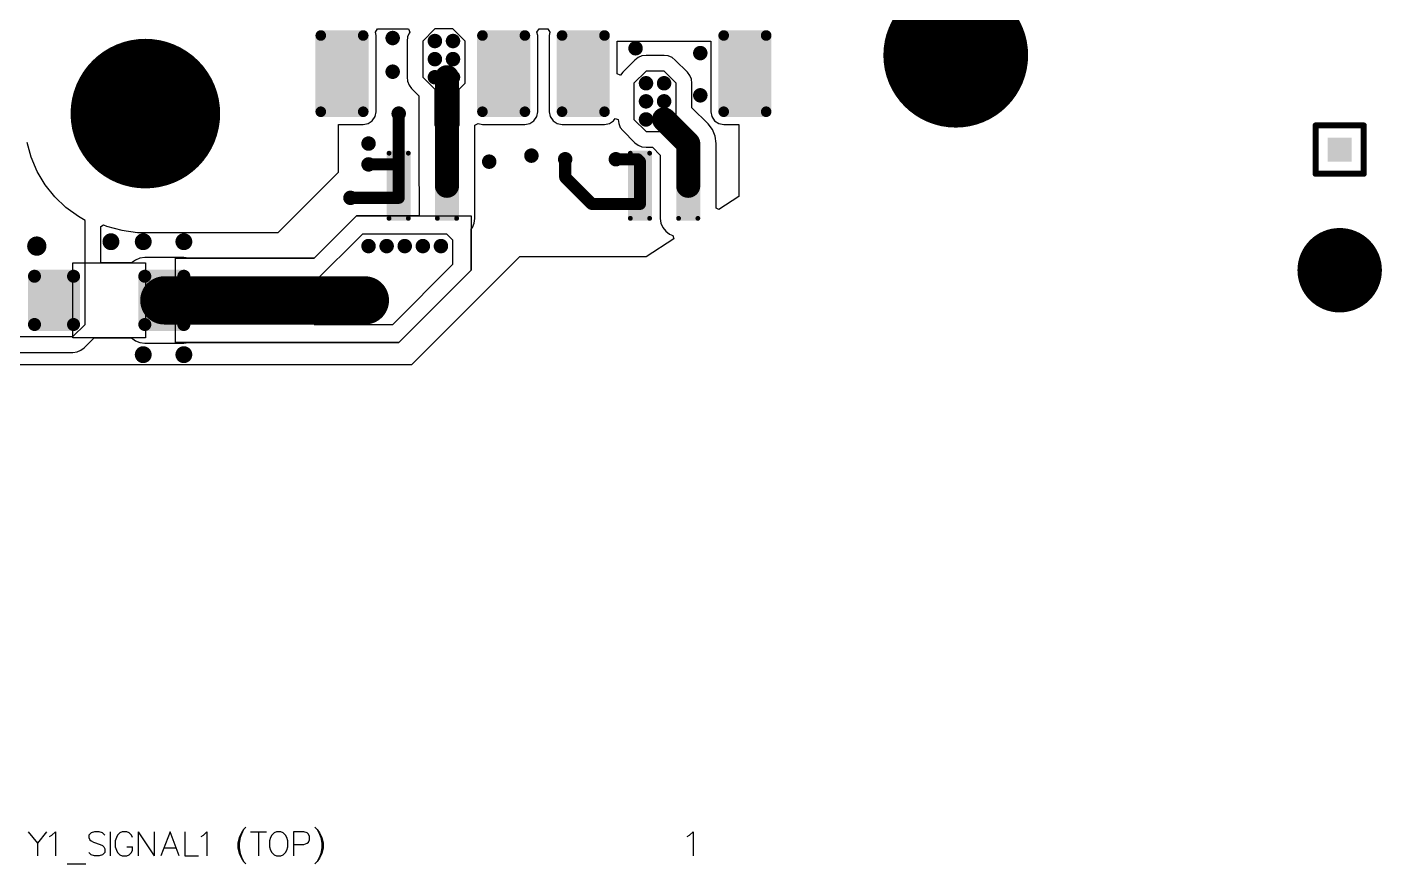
# Model space of a CAD drawing. Header units: millimetres. Extents: x 201 to 305, y 187 to 304.
# Drawn here: x 249.1 to 305.2, y 186.9 to 221.6 of the extents above; entities that cross this region are included whole.
import ezdxf

# ---------------------------------------------------------------- set-up
doc = ezdxf.new("R2010")
doc.units = ezdxf.units.MM
doc.layers.add('TopLayer', color=1, linetype='Continuous')

# ---------------------------------------------------------------- blocks, each defined once
blk = doc.blocks.new('MH_3_5MM_30')
at = {"layer": 'TopLayer', "const_width": 2.99999908}
blk.add_lwpolyline([(-1.49999954, 0, 1), (1.49999954, 0, 1)], format="xyb", close=True, dxfattribs=at)
blk = doc.blocks.new('MOLEX_502443_0260_33')
at = {"layer": 'TopLayer'}
for points, const_width in [([(-4.34000148, 6.22999516, 1), (-4.12000192, 6.22999516, 1)], 0.21999956), ([(-2.57999992, 6.22999516, 1), (-2.36000036, 6.22999516, 1)], 0.21999956), ([(2.36000036, 6.22999516, 1), (2.57999992, 6.22999516, 1)], 0.21999956), ([(4.12000192, 6.22999516, 1), (4.34000148, 6.22999516, 1)], 0.21999956), ([(-4.34000148, 3.0699964, 1), (-4.12000192, 3.0699964, 1)], 0.21999956), ([(-2.57999992, 3.0699964, 1), (-2.36000036, 3.0699964, 1)], 0.21999956), ([(2.36000036, 3.0699964, 1), (2.57999992, 3.0699964, 1)], 0.21999956), ([(4.12000192, 3.0699964, 1), (4.34000148, 3.0699964, 1)], 0.21999956), ([(-1.44999964, 1.34999984, 1), (-1.34999984, 1.34999984, 1)], 0.0999998), ([(-0.6500012399999999, 1.34999984, 1), (-0.55000144, 1.34999984, 1)], 0.0999998), ([(0.55000144, 1.34999984, 1), (0.6500012399999999, 1.34999984, 1)], 0.0999998), ([(1.34999984, 1.34999984, 1), (1.44999964, 1.34999984, 1)], 0.0999998), ([(-1.44999964, -1.34999984, 1), (-1.34999984, -1.34999984, 1)], 0.0999998), ([(-0.6500012399999999, -1.34999984, 1), (-0.55000144, -1.34999984, 1)], 0.0999998), ([(0.55000144, -1.34999984, 1), (0.6500012399999999, -1.34999984, 1)], 0.0999998), ([(1.34999984, -1.34999984, 1), (1.44999964, -1.34999984, 1)], 0.0999998)]:
    blk.add_lwpolyline(points, format="xyb", close=True, dxfattribs=dict(at, const_width=const_width))
for points in [[(-2.25000058, 6.22999516), (-4.45000126, 6.22999516), (-2.25000058, 3.0699964), (-4.45000126, 3.0699964)], [(-2.47000014, 6.449994719999999), (-4.2300017, 6.449994719999999), (-2.47000014, 2.84999684), (-4.2300017, 2.84999684)], [(2.25000058, 3.0699964), (4.45000126, 3.0699964), (2.25000058, 6.22999516), (4.45000126, 6.22999516)], [(2.47000014, 2.84999684), (4.2300017, 2.84999684), (2.47000014, 6.449994719999999), (4.2300017, 6.449994719999999)], [(-0.50000154, 1.34999984), (-1.49999954, 1.34999984), (-0.50000154, -1.34999984), (-1.49999954, -1.34999984)], [(-0.6000013399999999, 1.44999964), (-1.39999974, 1.44999964), (-0.6000013399999999, -1.44999964), (-1.39999974, -1.44999964)], [(1.49999954, 1.34999984), (0.50000154, 1.34999984), (1.49999954, -1.34999984), (0.50000154, -1.34999984)], [(1.39999974, 1.44999964), (0.6000013399999999, 1.44999964), (1.39999974, -1.44999964), (0.6000013399999999, -1.44999964)]]:
    blk.add_solid(points, dxfattribs=at)
blk = doc.blocks.new('MOLEX_502443_0260_34')
at = {"layer": 'TopLayer'}
for points, const_width in [([(-4.34000148, 6.22999516, 1), (-4.12000192, 6.22999516, 1)], 0.21999956), ([(-2.57999992, 6.22999516, 1), (-2.36000036, 6.22999516, 1)], 0.21999956), ([(2.36000036, 6.22999516, 1), (2.57999992, 6.22999516, 1)], 0.21999956), ([(4.12000192, 6.22999516, 1), (4.34000148, 6.22999516, 1)], 0.21999956), ([(-4.34000148, 3.0699964, 1), (-4.12000192, 3.0699964, 1)], 0.21999956), ([(-2.57999992, 3.0699964, 1), (-2.36000036, 3.0699964, 1)], 0.21999956), ([(2.36000036, 3.0699964, 1), (2.57999992, 3.0699964, 1)], 0.21999956), ([(4.12000192, 3.0699964, 1), (4.34000148, 3.0699964, 1)], 0.21999956), ([(-1.44999964, 1.34999984, 1), (-1.34999984, 1.34999984, 1)], 0.0999998), ([(-0.6500012399999999, 1.34999984, 1), (-0.55000144, 1.34999984, 1)], 0.0999998), ([(0.55000144, 1.34999984, 1), (0.6500012399999999, 1.34999984, 1)], 0.0999998), ([(1.34999984, 1.34999984, 1), (1.44999964, 1.34999984, 1)], 0.0999998), ([(-1.44999964, -1.34999984, 1), (-1.34999984, -1.34999984, 1)], 0.0999998), ([(-0.6500012399999999, -1.34999984, 1), (-0.55000144, -1.34999984, 1)], 0.0999998), ([(0.55000144, -1.34999984, 1), (0.6500012399999999, -1.34999984, 1)], 0.0999998), ([(1.34999984, -1.34999984, 1), (1.44999964, -1.34999984, 1)], 0.0999998)]:
    blk.add_lwpolyline(points, format="xyb", close=True, dxfattribs=dict(at, const_width=const_width))
for points in [[(-2.25000058, 6.22999516), (-4.45000126, 6.22999516), (-2.25000058, 3.0699964), (-4.45000126, 3.0699964)], [(-2.47000014, 6.449994719999999), (-4.2300017, 6.449994719999999), (-2.47000014, 2.84999684), (-4.2300017, 2.84999684)], [(2.25000058, 3.0699964), (4.45000126, 3.0699964), (2.25000058, 6.22999516), (4.45000126, 6.22999516)], [(2.47000014, 2.84999684), (4.2300017, 2.84999684), (2.47000014, 6.449994719999999), (4.2300017, 6.449994719999999)], [(-0.50000154, 1.34999984), (-1.49999954, 1.34999984), (-0.50000154, -1.34999984), (-1.49999954, -1.34999984)], [(-0.6000013399999999, 1.44999964), (-1.39999974, 1.44999964), (-0.6000013399999999, -1.44999964), (-1.39999974, -1.44999964)], [(1.49999954, 1.34999984), (0.50000154, 1.34999984), (1.49999954, -1.34999984), (0.50000154, -1.34999984)], [(1.39999974, 1.44999964), (0.6000013399999999, 1.44999964), (1.39999974, -1.44999964), (0.6000013399999999, -1.44999964)]]:
    blk.add_solid(points, dxfattribs=at)
blk = doc.blocks.new('DO_214AA_66')
at = {"layer": 'TopLayer'}
for p, q in [((-1.49999954, -1.54999944), (-1.49999954, 1.54999944)), ((-1.49999954, 1.54999944), (1.49999954, 1.54999944)), ((1.49999954, 1.54999944), (1.49999954, -1.54999944)), ((1.49999954, -1.54999944), (-1.49999954, -1.54999944))]:
    blk.add_line(p, q, dxfattribs=at)
at = {"layer": 'TopLayer', "const_width": 0.269875}
for points in [[(-3.2305625, 1.000125, 1), (-2.9606875, 1.000125, 1)], [(-1.6113125, 1.000125, 1), (-1.3414375, 1.000125, 1)], [(1.3414375, 1.000125, 1), (1.6113125, 1.000125, 1)], [(2.9606875, 1.000125, 1), (3.2305625, 1.000125, 1)], [(-3.2305625, -1.000125, 1), (-2.9606875, -1.000125, 1)], [(-1.6113125, -1.000125, 1), (-1.3414375, -1.000125, 1)], [(1.3414375, -1.000125, 1), (1.6113125, -1.000125, 1)], [(2.9606875, -1.000125, 1), (3.2305625, -1.000125, 1)]]:
    blk.add_lwpolyline(points, format="xyb", close=True, dxfattribs=at)
at = {"layer": 'TopLayer'}
for points in [[(-1.476375, 1.27), (-3.095625, 1.27), (-1.476375, -1.27), (-3.095625, -1.27)], [(3.095625, 1.27), (1.476375, 1.27), (3.095625, -1.27), (1.476375, -1.27)], [(-1.2065, 1.000125), (-3.3655, 1.000125), (-1.2065, -1.000125), (-3.3655, -1.000125)], [(3.3655, 1.000125), (1.2065, 1.000125), (3.3655, -1.000125), (1.2065, -1.000125)]]:
    blk.add_solid(points, dxfattribs=at)
blk = doc.blocks.new('SMTSOB_M3_2_B_175')
at = {"layer": 'TopLayer', "const_width": 3.09999888}
blk.add_lwpolyline([(-1.55008072, 0.00804672, 1), (1.54991816, 0.00804672, 1)], format="xyb", close=True, dxfattribs=at)

msp = doc.modelspace()

# ---------------------------------------------------------------- linework, layer by layer
at = {"layer": 'TopLayer'}
for p, q in [((263.53174116, 221.37299896), (263.61609964, 221.5000015)), ((263.56018662, 221.22999442), (263.53174116, 221.37299896)), ((263.61609964, 221.5000015), (264.90427588, 221.5000015)), ((264.93222604, 221.32780474), (264.8667296, 221.16968466)), ((264.90427588, 221.5000015), (264.96690466, 221.37299896)), ((264.96690466, 221.37299896), (264.93222604, 221.32780474)), ((265.99999886, 221.49999896), (265.49999986, 220.99999996)), ((266.7499999, 221.49999896), (265.99999886, 221.49999896)), ((267.2499989, 220.99999996), (266.7499999, 221.49999896)), ((270.231743, 221.37299896), (270.31610402, 221.49999896)), ((270.26018846, 221.22999442), (270.231743, 221.37299896)), ((270.31610402, 221.49999896), (270.68389602, 221.49999896)), ((270.68389602, 221.49999896), (270.76825704, 221.37299896)), ((270.76825704, 221.37299896), (270.73981158, 221.22999442)), ((263.56018662, 218.06999566), (263.56018662, 221.22999442)), ((264.8667296, 221.16968466), (264.8443903, 220.99999996)), ((264.8443903, 220.99999996), (264.8443903, 219.50000042)), ((265.49999986, 220.99999996), (265.49999986, 219.50000042)), ((267.2499989, 219.25000092), (267.2499989, 220.99999996)), ((270.26018846, 218.06999566), (270.26018846, 221.22999442)), ((270.73981158, 221.22999442), (270.73981158, 218.06999566)), ((273.56018694, 219.6368861), (273.56018694, 220.99999996)), ((273.56018694, 220.99999996), (277.43981342, 220.99999996)), ((277.43981342, 220.99999996), (277.43981342, 218.06999566)), ((274.28641358, 220.21358548), (273.78641458, 219.71358648)), ((274.42219436, 220.31777374), (274.28641358, 220.21358548)), ((274.58031444, 220.38327018), (274.42219436, 220.31777374)), ((274.74999914, 220.40560948), (274.58031444, 220.38327018)), ((275.50000018, 220.40560948), (274.74999914, 220.40560948)), ((275.66968488, 220.38327018), (275.50000018, 220.40560948)), ((275.82780496, 220.31777374), (275.66968488, 220.38327018)), ((275.96358574, 220.21358548), (275.82780496, 220.31777374)), ((276.46358474, 219.71358648), (275.96358574, 220.21358548)), ((273.67407546, 219.58338608), (273.56018694, 219.6368861)), ((273.68718694, 219.58427254), (273.67407546, 219.58338608)), ((273.78641458, 219.71358648), (273.68718694, 219.58427254)), ((274.74999914, 219.74999992), (274.25000014, 219.25000092)), ((275.50000018, 219.74999992), (274.74999914, 219.74999992)), ((275.99999918, 219.25000092), (275.50000018, 219.74999992)), ((276.567773, 219.5778057), (276.46358474, 219.71358648)), ((276.63326944, 219.41968562), (276.567773, 219.5778057)), ((264.8443903, 219.50000042), (264.8667296, 219.33031572)), ((264.8667296, 219.33031572), (264.93222604, 219.17219564)), ((264.93222604, 219.17219564), (265.0364143, 219.03641486)), ((265.0364143, 219.03641486), (265.34007638, 218.73275278)), ((265.49999986, 219.50000042), (265.99999886, 219.00000142)), ((265.99999886, 219.00000142), (265.99999886, 217.49999934)), ((266.9999994, 219.00000142), (267.2499989, 219.25000092)), ((266.9999994, 217.49999934), (266.9999994, 219.00000142)), ((274.25000014, 219.25000092), (274.25000014, 217.74999884)), ((275.99999918, 217.24999984), (275.99999918, 219.25000092)), ((276.65560874, 219.25000092), (276.63326944, 219.41968562)), ((276.65560874, 218.23477562), (276.65560874, 219.25000092)), ((265.34007638, 218.73275278), (265.34007638, 214.99999926)), ((263.51982856, 217.867103), (263.56018662, 218.06999566)), ((270.2198304, 217.867103), (270.26018846, 218.06999566)), ((270.73981158, 218.06999566), (270.78016964, 217.867103)), ((277.32018196, 217.57019986), (276.65560874, 218.23477562)), ((277.43981342, 218.06999566), (277.48017148, 217.867103)), ((261.999984, 215.55904564), (261.999984, 217.53980876)), ((261.999984, 217.53980876), (263.02999972, 217.53980876)), ((263.02999972, 217.53980876), (263.23289238, 217.58016682)), ((263.23289238, 217.58016682), (263.40489864, 217.69509674)), ((263.40489864, 217.69509674), (263.51982856, 217.867103)), ((265.99999886, 217.49999934), (266.9999994, 217.49999934)), ((267.65992442, 217.51758122), (267.78692696, 217.57622474)), ((267.65992442, 214.99999926), (267.65992442, 217.51758122)), ((267.78692696, 217.57622474), (267.97, 217.53980876)), ((267.97, 217.53980876), (269.73000156, 217.53980876)), ((269.73000156, 217.53980876), (269.93289422, 217.58016682)), ((269.93289422, 217.58016682), (270.10490048, 217.69509674)), ((270.10490048, 217.69509674), (270.2198304, 217.867103)), ((270.78016964, 217.867103), (270.89509956, 217.69509674)), ((270.89509956, 217.69509674), (271.06710582, 217.58016682)), ((271.06710582, 217.58016682), (271.26999848, 217.53980876)), ((271.26999848, 217.53980876), (273.03000004, 217.53980876)), ((273.03000004, 217.53980876), (273.2328927, 217.58016682)), ((273.2328927, 217.58016682), (273.40489896, 217.69509674)), ((273.40489896, 217.69509674), (273.46739058, 217.78862208)), ((273.46739058, 217.78862208), (273.59439058, 217.75009536)), ((273.59439058, 217.75009536), (273.59439058, 217.74999884)), ((273.59439058, 217.74999884), (273.61672988, 217.58031414)), ((273.61672988, 217.58031414), (273.68222632, 217.42219406)), ((273.68222632, 217.42219406), (273.78641458, 217.28641328)), ((274.25000014, 217.74999884), (274.74999914, 217.24999984)), ((277.32019212, 217.57019224), (277.32018196, 217.57019986)), ((277.504525, 217.32996412), (277.32019212, 217.57019224)), ((277.48017148, 217.867103), (277.5951014, 217.69509674)), ((277.62040234, 217.05021106), (277.504525, 217.32996412)), ((277.5951014, 217.69509674), (277.76710766, 217.58016682)), ((277.76710766, 217.58016682), (277.97000032, 217.53980876)), ((277.97000032, 217.53980876), (278.59999906, 217.53980876)), ((278.59999906, 217.53980876), (278.59999906, 214.55023892)), ((249.26665412, 216.18086558), (249.09657572, 216.79700608)), ((273.78641458, 217.28641328), (274.28641358, 216.78641428)), ((274.28641358, 216.78641428), (274.42219436, 216.68222602)), ((274.74999914, 217.24999984), (275.99999918, 217.24999984)), ((277.65992728, 216.75000084), (277.62040234, 217.05021106)), ((277.65992474, 216.74998052), (277.65992728, 216.75000084)), ((277.65992474, 214.99999926), (277.65992474, 216.74998052)), ((274.42219436, 216.68222602), (274.58031444, 216.61672958)), ((274.58031444, 216.61672958), (274.74999914, 216.59439028)), ((274.74999914, 216.59439028), (275.01522848, 216.59439028)), ((275.01522848, 216.59439028), (275.3400767, 216.2695446)), ((275.3400767, 216.2695446), (275.3400767, 214.99999926)), ((249.51791346, 215.59314006), (249.26665412, 216.18086558)), ((249.84580714, 215.04446958), (249.51791346, 215.59314006)), ((259.49998392, 213.05905064), (261.999984, 215.55904564)), ((250.24439664, 214.54479062), (249.84580714, 215.04446958)), ((250.70646328, 214.10314812), (250.24439664, 214.54479062)), ((265.34007638, 214.99999926), (265.34352824, 214.97377884)), ((265.34352824, 214.97377884), (265.34352824, 213.74999922)), ((267.65647256, 214.97377884), (267.65992442, 214.99999926)), ((267.65647256, 213.64999942), (267.65647256, 214.97377884)), ((275.3400767, 214.99999926), (275.34352856, 214.97377884)), ((275.34352856, 214.97377884), (275.34352856, 213.64999942)), ((277.65647288, 214.97377884), (277.65992474, 214.99999926)), ((277.65647288, 214.07260208), (277.65647288, 214.97377884)), ((278.59999906, 214.55023892), (277.76803476, 214.01190878)), ((251.2236403, 213.72754308), (250.70646328, 214.10314812)), ((277.76803476, 214.01190878), (277.65647288, 214.07260208)), ((251.500005, 213.5666798), (251.2236403, 213.72754308)), ((251.50000754, 209.25000314), (251.500005, 213.5666798)), ((252.15561456, 213.30814082), (252.26120998, 213.37870456)), ((252.26120998, 213.37870456), (252.39283786, 213.3241987)), ((261.00000124, 212.00000018), (262.75000028, 213.74999922)), ((262.75000028, 213.74999922), (261.00000124, 212.00000018)), ((262.75000028, 213.74999922), (267.50000094, 213.74999922)), ((265.34352824, 213.74999922), (262.75000028, 213.74999922)), ((267.50000094, 213.74999922), (267.50000094, 211.50000118)), ((267.55512402, 213.27176294), (267.63069664, 213.4542086)), ((267.63069664, 213.4542086), (267.65647256, 213.64999942)), ((275.34352856, 213.64999942), (275.36930448, 213.4542086)), ((275.36930448, 213.4542086), (275.4448771, 213.27176294)), ((252.15561456, 211.80000058), (252.15561456, 213.30814082)), ((252.39283786, 213.3241987), (253.02457142, 213.15500422)), ((253.02457142, 213.15500422), (253.67298516, 213.06972372)), ((253.67298516, 213.06972372), (253.99998476, 213.05906334)), ((253.99998476, 213.05906334), (259.49998392, 213.05905064)), ((263.00000232, 213.00000072), (261.00000124, 210.99999964)), ((266.5000004, 213.00000072), (263.00000232, 213.00000072)), ((266.7499999, 212.75000122), (266.5000004, 213.00000072)), ((267.50000094, 213.19992666), (267.55512402, 213.27176294)), ((267.50000094, 211.50000118), (267.50000094, 213.19992666)), ((275.4448771, 213.27176294), (275.5650953, 213.1150932)), ((275.5650953, 213.1150932), (275.72176504, 212.994875)), ((275.72176504, 212.994875), (275.8685237, 212.93408518)), ((275.8685237, 212.93408518), (275.89812486, 212.80196962)), ((266.74998974, 211.74999052), (266.7499999, 212.75000122)), ((275.89812486, 212.80196962), (274.74999914, 212.05906534)), ((253.42833236, 211.80000058), (252.15561456, 211.80000058)), ((253.58811868, 211.92260892), (253.42833236, 211.80000058)), ((253.77539796, 212.00018306), (253.58811868, 211.92260892)), ((253.97637546, 212.02664224), (253.77539796, 212.00018306)), ((255.59562546, 212.02664224), (253.97637546, 212.02664224)), ((255.25000004, 208.49999956), (255.25000004, 212.00000018)), ((255.25000004, 212.00000018), (261.00000124, 212.00000018)), ((255.79660296, 212.00018306), (255.59562546, 212.02664224)), ((255.79704492, 212.00000018), (255.79660296, 212.00018306)), ((261.00000124, 212.00000018), (255.79704492, 212.00000018)), ((264.24999982, 209.24999806), (266.74998974, 211.74999052)), ((269.49999186, 212.05906026), (265.02520528, 207.58427622)), ((274.74999914, 212.05906534), (269.49999186, 212.05906026)), ((267.50000094, 211.50000118), (264.49999932, 208.49999956)), ((264.49999932, 208.49999956), (267.50000094, 211.50000118)), ((261.00000124, 210.99999964), (261.00000124, 209.2500006)), ((251.00000092, 208.74999906), (251.50000754, 209.25000314)), ((261.00000124, 209.2500006), (264.24999982, 209.24999806)), ((248.4999983, 208.74999144), (251.00000092, 208.74999906)), ((251.46358648, 208.2864135), (251.87717976, 208.7000017)), ((251.87717976, 208.7000017), (253.42833236, 208.7000017)), ((253.42833236, 208.7000017), (253.58811868, 208.57739336)), ((253.58811868, 208.57739336), (253.77539796, 208.49981922)), ((253.77539796, 208.49981922), (253.97637546, 208.47336004)), ((253.97637546, 208.47336004), (255.59562546, 208.47336004)), ((264.49999932, 208.49999956), (255.25000004, 208.49999956)), ((255.59562546, 208.47336004), (255.79660296, 208.49981922)), ((255.79660296, 208.49981922), (255.7970373, 208.49999956)), ((255.7970373, 208.49999956), (264.49999932, 208.49999956)), ((248.50000084, 208.09438188), (251.00000346, 208.0943895)), ((251.00000346, 208.0943895), (251.16968816, 208.1167288)), ((251.16968816, 208.1167288), (251.32780824, 208.18222524)), ((251.32780824, 208.18222524), (251.46358648, 208.2864135)), ((265.02520528, 207.58427622), (234.31657988, 207.58427622)), ((249.14180804, 188.22481786), (249.5226785, 187.74872788)), ((249.90354896, 188.22481786), (249.5226785, 187.74872788)), ((250.12731026, 188.08199112), (250.270137, 188.22481786)), ((250.270137, 188.22481786), (250.270137, 187.22503068)), ((251.75077158, 188.1772081), (251.6555546, 188.08199112)), ((251.89359832, 188.22481786), (251.75077158, 188.1772081)), ((252.08403482, 188.22481786), (251.89359832, 188.22481786)), ((252.22686156, 188.1772081), (252.08403482, 188.22481786)), ((252.32207854, 188.08199112), (252.22686156, 188.1772081)), ((252.54583984, 188.22481786), (252.54583984, 187.22503068)), ((252.94575522, 188.1772081), (252.8505357, 188.08199112)), ((253.0409722, 188.22481786), (252.94575522, 188.1772081)), ((253.2314087, 188.22481786), (253.0409722, 188.22481786)), ((253.32662568, 188.1772081), (253.2314087, 188.22481786)), ((253.42184266, 188.08199112), (253.32662568, 188.1772081)), ((253.69797368, 188.22481786), (253.69797368, 187.22503068)), ((253.69797368, 188.22481786), (254.36449762, 187.22503068)), ((254.36449762, 188.22481786), (254.36449762, 187.22503068)), ((255.0214991, 188.22481786), (254.64062864, 187.22503068)), ((255.40236956, 187.22503068), (255.0214991, 188.22481786)), ((255.63565332, 188.22481786), (255.63565332, 187.22503068)), ((256.41167666, 188.08199112), (256.5545034, 188.22481786)), ((256.5545034, 188.22481786), (256.5545034, 187.22503068)), ((257.9780083, 188.1772081), (257.88279132, 187.9867716)), ((257.9780083, 188.12959834), (257.93039854, 187.9867716)), ((258.07322528, 188.32003484), (257.9780083, 188.1772081)), ((258.07322528, 188.32003484), (257.9780083, 188.12959834)), ((258.1684448, 188.41525182), (258.07322528, 188.32003484)), ((258.35887876, 188.22481786), (259.0254027, 188.22481786)), ((258.692142, 188.22481786), (258.692142, 187.22503068)), ((259.33486106, 188.1772081), (259.23964154, 188.08199112)), ((259.43007804, 188.22481786), (259.33486106, 188.1772081)), ((259.62051454, 188.22481786), (259.43007804, 188.22481786)), ((259.71573152, 188.1772081), (259.62051454, 188.22481786)), ((259.8109485, 188.08199112), (259.71573152, 188.1772081)), ((260.56792946, 188.22481786), (260.13944924, 188.22481786)), ((260.13944924, 188.22481786), (260.13944924, 187.22503068)), ((260.7107562, 188.1772081), (260.56792946, 188.22481786)), ((260.75836342, 188.12959834), (260.7107562, 188.1772081)), ((260.80597318, 188.03438136), (260.75836342, 188.12959834)), ((261.02973448, 188.41525182), (261.12495146, 188.32003484)), ((261.12495146, 188.32003484), (261.22017098, 188.1772081)), ((261.12495146, 188.32003484), (261.22017098, 188.12959834)), ((261.22017098, 188.1772081), (261.31538796, 187.9867716)), ((261.22017098, 188.12959834), (261.2677782, 187.9867716)), ((276.55621854, 188.08199112), (276.69904528, 188.22481786)), ((276.69904528, 188.22481786), (276.69904528, 187.22503068)), ((249.5226785, 187.74872788), (249.5226785, 187.22503068)), ((250.03209328, 188.03438136), (250.12731026, 188.08199112)), ((251.6555546, 188.08199112), (251.6555546, 187.9867716)), ((251.6555546, 187.9867716), (251.70316436, 187.89155462)), ((251.70316436, 187.89155462), (251.75077158, 187.84394486)), ((251.75077158, 187.84394486), (251.8459911, 187.79633764)), ((251.8459911, 187.79633764), (252.13164458, 187.70112066)), ((252.13164458, 187.70112066), (252.22686156, 187.6535109)), ((252.22686156, 187.6535109), (252.27446878, 187.60590114)), ((252.27446878, 187.60590114), (252.32207854, 187.51068416)), ((252.80292848, 187.9867716), (252.75531872, 187.84394486)), ((252.75531872, 187.84394486), (252.75531872, 187.60590114)), ((252.75531872, 187.60590114), (252.80292848, 187.4630744)), ((252.8505357, 188.08199112), (252.80292848, 187.9867716)), ((253.2314087, 187.60590114), (253.46945242, 187.60590114)), ((253.46945242, 187.9867716), (253.42184266, 188.08199112)), ((253.46945242, 187.4630744), (253.46945242, 187.60590114)), ((254.78345538, 187.55829392), (255.25954282, 187.55829392)), ((256.31645968, 188.03438136), (256.41167666, 188.08199112)), ((257.88279132, 187.9867716), (257.83518156, 187.74872788)), ((257.83518156, 187.74872788), (257.83518156, 187.55829392)), ((257.83518156, 187.55829392), (257.88279132, 187.32024766)), ((257.93039854, 187.9867716), (257.88279132, 187.74872788)), ((257.88279132, 187.74872788), (257.88279132, 187.55829392)), ((257.88279132, 187.55829392), (257.93039854, 187.32024766)), ((259.19203432, 187.9867716), (259.14442456, 187.84394486)), ((259.14442456, 187.84394486), (259.14442456, 187.60590114)), ((259.14442456, 187.60590114), (259.19203432, 187.4630744)), ((259.23964154, 188.08199112), (259.19203432, 187.9867716)), ((259.85855826, 187.9867716), (259.8109485, 188.08199112)), ((259.90616548, 187.84394486), (259.85855826, 187.9867716)), ((259.85855826, 187.4630744), (259.90616548, 187.60590114)), ((259.90616548, 187.60590114), (259.90616548, 187.84394486)), ((260.13944924, 187.70112066), (260.56792946, 187.70112066)), ((260.56792946, 187.70112066), (260.7107562, 187.74872788)), ((260.7107562, 187.74872788), (260.75836342, 187.79633764)), ((260.75836342, 187.79633764), (260.80597318, 187.89155462)), ((260.80597318, 187.89155462), (260.80597318, 188.03438136)), ((261.2677782, 187.9867716), (261.31538796, 187.74872788)), ((261.31538796, 187.55829392), (261.2677782, 187.32024766)), ((261.31538796, 187.9867716), (261.36299772, 187.74872788)), ((261.31538796, 187.74872788), (261.31538796, 187.55829392)), ((261.36299772, 187.55829392), (261.31538796, 187.32024766)), ((261.36299772, 187.74872788), (261.36299772, 187.55829392)), ((276.46100156, 188.03438136), (276.55621854, 188.08199112)), ((251.75077158, 187.27264044), (251.6555546, 187.36785742)), ((251.89359832, 187.22503068), (251.75077158, 187.27264044)), ((252.08403482, 187.22503068), (251.89359832, 187.22503068)), ((252.22686156, 187.27264044), (252.08403482, 187.22503068)), ((252.32207854, 187.36785742), (252.22686156, 187.27264044)), ((252.32207854, 187.51068416), (252.32207854, 187.36785742)), ((252.80292848, 187.4630744), (252.8505357, 187.36785742)), ((252.8505357, 187.36785742), (252.94575522, 187.27264044)), ((252.94575522, 187.27264044), (253.0409722, 187.22503068)), ((253.0409722, 187.22503068), (253.2314087, 187.22503068)), ((253.2314087, 187.22503068), (253.32662568, 187.27264044)), ((253.32662568, 187.27264044), (253.42184266, 187.36785742)), ((253.42184266, 187.36785742), (253.46945242, 187.4630744)), ((255.63565332, 187.22503068), (256.20696028, 187.22503068)), ((257.88279132, 187.32024766), (257.9780083, 187.1298137)), ((257.93039854, 187.32024766), (257.9780083, 187.17742092)), ((257.9780083, 187.17742092), (258.07322528, 186.98698696)), ((257.9780083, 187.1298137), (258.07322528, 186.98698696)), ((258.07322528, 186.98698696), (258.1684448, 186.89176744)), ((259.19203432, 187.4630744), (259.23964154, 187.36785742)), ((259.23964154, 187.36785742), (259.33486106, 187.27264044)), ((259.33486106, 187.27264044), (259.43007804, 187.22503068)), ((259.43007804, 187.22503068), (259.62051454, 187.22503068)), ((259.62051454, 187.22503068), (259.71573152, 187.27264044)), ((259.71573152, 187.27264044), (259.8109485, 187.36785742)), ((259.8109485, 187.36785742), (259.85855826, 187.4630744)), ((261.12495146, 186.98698696), (261.02973448, 186.89176744)), ((261.22017098, 187.17742092), (261.12495146, 186.98698696)), ((261.22017098, 187.1298137), (261.12495146, 186.98698696)), ((261.31538796, 187.32024766), (261.22017098, 187.1298137)), ((261.2677782, 187.32024766), (261.22017098, 187.17742092)), ((250.76526936, 186.89176744), (251.52701028, 186.89176744))]:
    msp.add_line(p, q, dxfattribs=at)
for points, const_width in [([(264.10000012, 221.12469364, 1), (264.39999952, 221.12469364, 1)], 0.2999994), ([(265.84999916, 220.99999996, 1), (266.14999856, 220.99999996, 1)], 0.2999994), ([(266.6000002, 220.99999996, 1), (266.8999996, 220.99999996, 1)], 0.2999994), ([(253.71250756, 220.52938114, 1), (254.11250676, 220.52938114, 1)], 0.3999992), ([(274.16642652, 220.70000056, 1), (274.46642592, 220.70000056, 1)], 0.2999994), ([(276.85000002, 220.50000096, 1), (277.14999942, 220.50000096, 1)], 0.2999994), ([(284.9751476, 220.32485272, 1), (285.3751468, 220.32485272, 1)], 0.3999992), ([(289.79999952, 220.50000096, 1), (290.19999872, 220.50000096, 1)], 0.3999992), ([(251.90731432, 219.76087366, 1), (252.30731352, 219.76087366, 1)], 0.3999992), ([(255.56900118, 219.88472152, 1), (255.96900038, 219.88472152, 1)], 0.3999992), ([(265.84999916, 220.24999892, 1), (266.14999856, 220.24999892, 1)], 0.2999994), ([(266.6000002, 220.24999892, 1), (266.8999996, 220.24999892, 1)], 0.2999994), ([(264.10000012, 219.7291008, 1), (264.39999952, 219.7291008, 1)], 0.2999994), ([(265.84999916, 219.50000042, 1), (266.14999856, 219.50000042, 1)], 0.2999994), ([(266.2500009, 219.50000042, 1), (266.7499999, 219.50000042, 1)], 0.499999), ([(266.6000002, 219.50000042, 1), (266.8999996, 219.50000042, 1)], 0.2999994), ([(274.59999944, 219.25000092, 1), (274.89999884, 219.25000092, 1)], 0.2999994), ([(275.35000048, 219.25000092, 1), (275.64999988, 219.25000092, 1)], 0.2999994), ([(276.85000002, 218.74999938, 1), (277.14999942, 218.74999938, 1)], 0.2999994), ([(285.74365508, 218.6446605, 1), (286.14365428, 218.6446605, 1)], 0.3999992), ([(289.1553399, 218.76850836, 1), (289.5553391, 218.76850836, 1)], 0.3999992), ([(256.33750866, 218.07952828, 1), (256.73750786, 218.07952828, 1)], 0.3999992), ([(274.59999944, 218.49999988, 1), (274.89999884, 218.49999988, 1)], 0.2999994), ([(275.35000048, 218.49999988, 1), (275.64999988, 218.49999988, 1)], 0.2999994), ([(251.2626547, 217.90438004, 1), (251.6626539, 217.90438004, 1)], 0.3999992), ([(264.34999962, 217.99195416, 1), (264.64999902, 217.99195416, 1)], 0.2999994), ([(264.37500084, 217.99195416, 1), (264.6249978, 217.99195416, 1)], 0.2499995), ([(274.59999944, 217.74999884, 1), (274.89999884, 217.74999884, 1)], 0.2999994), ([(275.25000068, 217.74999884, 1), (275.74999968, 217.74999884, 1)], 0.499999), ([(275.25000322, 217.74999884, 1), (275.75000222, 217.74999884, 1)], 0.499999), ([(275.25000322, 217.74999884, 1), (275.75000222, 217.74999884, 1)], 0.499999), ([(275.35000048, 217.74999884, 1), (275.64999988, 217.74999884, 1)], 0.2999994), ([(287.47514768, 218.00000088, 1), (287.87514688, 218.00000088, 1)], 0.3999992), ([(302.43749774, 217.50000188, 1), (302.56249622, 217.50000188, 1)], 0.12499848), ([(302.43749774, 217.50000188, 1), (302.56249622, 217.50000188, 1)], 0.12499848), ([(304.43749882, 217.50000188, 1), (304.5624973, 217.50000188, 1)], 0.12499848), ([(304.43749882, 217.50000188, 1), (304.5624973, 217.50000188, 1)], 0.12499848), ([(263.09999958, 216.75000084, 1), (263.39999898, 216.75000084, 1)], 0.2999994), ([(276.25000122, 216.75000084, 1), (276.75000022, 216.75000084, 1)], 0.499999), ([(276.25000122, 216.75000084, 1), (276.75000022, 216.75000084, 1)], 0.499999), ([(252.03116218, 216.0991868, 1), (252.43116138, 216.0991868, 1)], 0.3999992), ([(255.69284904, 216.22303466, 1), (256.09284824, 216.22303466, 1)], 0.3999992), ([(263.09999958, 215.88700282, 1), (263.39999898, 215.88700282, 1)], 0.2999994), ([(268.09999974, 215.9999998, 1), (268.39999914, 215.9999998, 1)], 0.2999994), ([(269.85000132, 216.2499993, 1), (270.15000072, 216.2499993, 1)], 0.2999994), ([(271.25000106, 216.0999996, 1), (271.55000046, 216.0999996, 1)], 0.2999994), ([(271.27500228, 216.0999996, 1), (271.52499924, 216.0999996, 1)], 0.2499995), ([(273.3499994, 216.0999996, 1), (273.6499988, 216.0999996, 1)], 0.2999994), ([(273.37500062, 216.0999996, 1), (273.62499758, 216.0999996, 1)], 0.2499995), ([(274.27500136, 216.0999996, 1), (274.52499832, 216.0999996, 1)], 0.2499995), ([(274.27500136, 216.0999996, 1), (274.52499832, 216.0999996, 1)], 0.2499995), ([(274.37500116, 215.9999998, 1), (274.62499812, 215.9999998, 1)], 0.2499995), ([(274.37500116, 215.9999998, 1), (274.62499812, 215.9999998, 1)], 0.2499995), ([(253.8876558, 215.45452718, 1), (254.287655, 215.45452718, 1)], 0.3999992), ([(263.1250008, 215.88700282, 1), (263.37499776, 215.88700282, 1)], 0.2499995), ([(264.37500084, 215.88700282, 1), (264.6249978, 215.88700282, 1)], 0.2499995), ([(264.37500084, 215.88700282, 1), (264.6249978, 215.88700282, 1)], 0.2499995), ([(264.37500084, 215.88700282, 1), (264.6249978, 215.88700282, 1)], 0.2499995), ([(302.43749774, 215.5000008, 1), (302.56249622, 215.5000008, 1)], 0.12499848), ([(302.43749774, 215.5000008, 1), (302.56249622, 215.5000008, 1)], 0.12499848), ([(304.43749882, 215.5000008, 1), (304.5624973, 215.5000008, 1)], 0.12499848), ([(304.43749882, 215.5000008, 1), (304.5624973, 215.5000008, 1)], 0.12499848), ([(264.37500084, 214.99999926, 1), (264.6249978, 214.99999926, 1)], 0.2499995), ([(264.37500084, 214.99999926, 1), (264.6249978, 214.99999926, 1)], 0.2499995), ([(266.2500009, 214.99999926, 1), (266.7499999, 214.99999926, 1)], 0.499999), ([(271.27500228, 215.34999856, 1), (271.52499924, 215.34999856, 1)], 0.2499995), ([(271.27500228, 215.34999856, 1), (271.52499924, 215.34999856, 1)], 0.2499995), ([(271.62500158, 214.99999926, 1), (271.87499854, 214.99999926, 1)], 0.2499995), ([(271.62500158, 214.99999926, 1), (271.87499854, 214.99999926, 1)], 0.2499995), ([(274.37500116, 214.99999926, 1), (274.62499812, 214.99999926, 1)], 0.2499995), ([(274.37500116, 214.99999926, 1), (274.62499812, 214.99999926, 1)], 0.2499995), ([(276.25000122, 214.99999926, 1), (276.75000022, 214.99999926, 1)], 0.499999), ([(262.35000108, 214.50000026, 1), (262.65000048, 214.50000026, 1)], 0.2999994), ([(262.3750023, 214.50000026, 1), (262.62499926, 214.50000026, 1)], 0.2499995), ([(264.37500084, 214.50000026, 1), (264.6249978, 214.50000026, 1)], 0.2499995), ([(264.37500084, 214.50000026, 1), (264.6249978, 214.50000026, 1)], 0.2499995), ([(272.37500008, 214.25000076, 1), (272.62499704, 214.25000076, 1)], 0.2499995), ([(272.37500008, 214.25000076, 1), (272.62499704, 214.25000076, 1)], 0.2499995), ([(274.37500116, 214.25000076, 1), (274.62499812, 214.25000076, 1)], 0.2499995), ([(274.37500116, 214.25000076, 1), (274.62499812, 214.25000076, 1)], 0.2499995), ([(249.29999924, 212.49999918, 1), (249.69999844, 212.49999918, 1)], 0.3999992), ([(252.39812868, 212.68257438, 1), (252.74813052, 212.68257438, 1)], 0.3499993), ([(253.73750624, 212.68257438, 1), (254.08750808, 212.68257438, 1)], 0.3499993), ([(255.42062454, 212.68257438, 1), (255.77062638, 212.68257438, 1)], 0.3499993), ([(302.624998, 211.50000118, 1), (304.37499704, 211.50000118, 1)], 1.74999904), ([(263.09999958, 212.49999918, 1), (263.39999898, 212.49999918, 1)], 0.2999994), ([(263.84999808, 212.49999918, 1), (264.14999748, 212.49999918, 1)], 0.2999994), ([(264.60000166, 212.49999918, 1), (264.90000106, 212.49999918, 1)], 0.2999994), ([(265.35000016, 212.49999918, 1), (265.64999956, 212.49999918, 1)], 0.2999994), ([(266.1000012, 212.49999918, 1), (266.4000006, 212.49999918, 1)], 0.2999994), ([(254.28600146, 210.25000114, 1), (255.28599946, 210.25000114, 1)], 1.00000054), ([(262.60001582, 210.25000114, 1), (263.60001382, 210.25000114, 1)], 1.00000054), ([(253.73750624, 208.00000056, 1), (254.08750808, 208.00000056, 1)], 0.3499993), ([(255.42062454, 208.00000056, 1), (255.77062638, 208.00000056, 1)], 0.3499993)]:
    msp.add_lwpolyline(points, format="xyb", close=True, dxfattribs=dict(at, const_width=const_width))
for points, const_width in [([(266.5000004, 214.99999926), (266.5000004, 219.50000042)], 1.00000054), ([(264.49999932, 215.88700282), (264.49999932, 217.99195416)], 0.499999), ([(275.50000018, 217.74999884), (275.50000272, 217.74999884)], 1.00000054), ([(275.50000272, 217.74999884), (276.50000072, 216.75000084)], 1.00000054), ([(302.49999698, 215.5000008), (302.49999698, 217.50000188)], 0.2499995), ([(302.49999698, 217.50000188), (304.49999806, 217.50000188)], 0.2499995), ([(304.49999806, 215.5000008), (304.49999806, 217.50000188)], 0.2499995), ([(276.50000072, 214.99999926), (276.50000072, 216.75000084)], 1.00000054), ([(271.40000076, 215.34999856), (271.40000076, 216.0999996)], 0.499999), ([(273.4999991, 216.0999996), (274.39999984, 216.0999996)], 0.499999), ([(274.39999984, 216.0999996), (274.49999964, 215.9999998)], 0.499999), ([(274.49999964, 214.99999926), (274.49999964, 215.9999998)], 0.499999), ([(263.24999928, 215.88700282), (264.49999932, 215.88700282)], 0.499999), ([(264.49999932, 214.99999926), (264.49999932, 215.88700282)], 0.499999), ([(302.49999698, 215.5000008), (304.49999806, 215.5000008)], 0.2499995), ([(264.49999932, 214.50000026), (264.49999932, 214.99999926)], 0.499999), ([(271.40000076, 215.34999856), (271.75000006, 214.99999926)], 0.499999), ([(271.75000006, 214.99999926), (272.49999856, 214.25000076)], 0.499999), ([(274.49999964, 214.25000076), (274.49999964, 214.99999926)], 0.499999), ([(262.50000078, 214.50000026), (264.49999932, 214.50000026)], 0.499999), ([(272.49999856, 214.25000076), (274.49999964, 214.25000076)], 0.499999), ([(254.78600046, 210.25000114), (263.10001482, 210.25000114)], 2.00000108)]:
    msp.add_lwpolyline(points, dxfattribs=dict(at, const_width=const_width))
msp.add_solid([(302.99999852, 217.00000034), (302.99999852, 216.00000234), (303.99999652, 217.00000034), (303.99999652, 216.00000234)], dxfattribs=at)

# ---------------------------------------------------------------- block references
for name, p in [('MH_3_5MM_30', (287.58757316, 220.41242684)), ('MOLEX_502443_0260_33', (265.49999986, 214.99999926)), ('MOLEX_502443_0260_34', (275.50000018, 214.99999926))]:
    msp.add_blockref(name, p)
at = {"rotation": 180}
for name, p in [('SMTSOB_M3_2_B_175', (254, 218.00000088)), ('DO_214AA_66', (252.50000046, 210.25000114))]:
    msp.add_blockref(name, p, dxfattribs=at)

doc.saveas('drawing.dxf')
